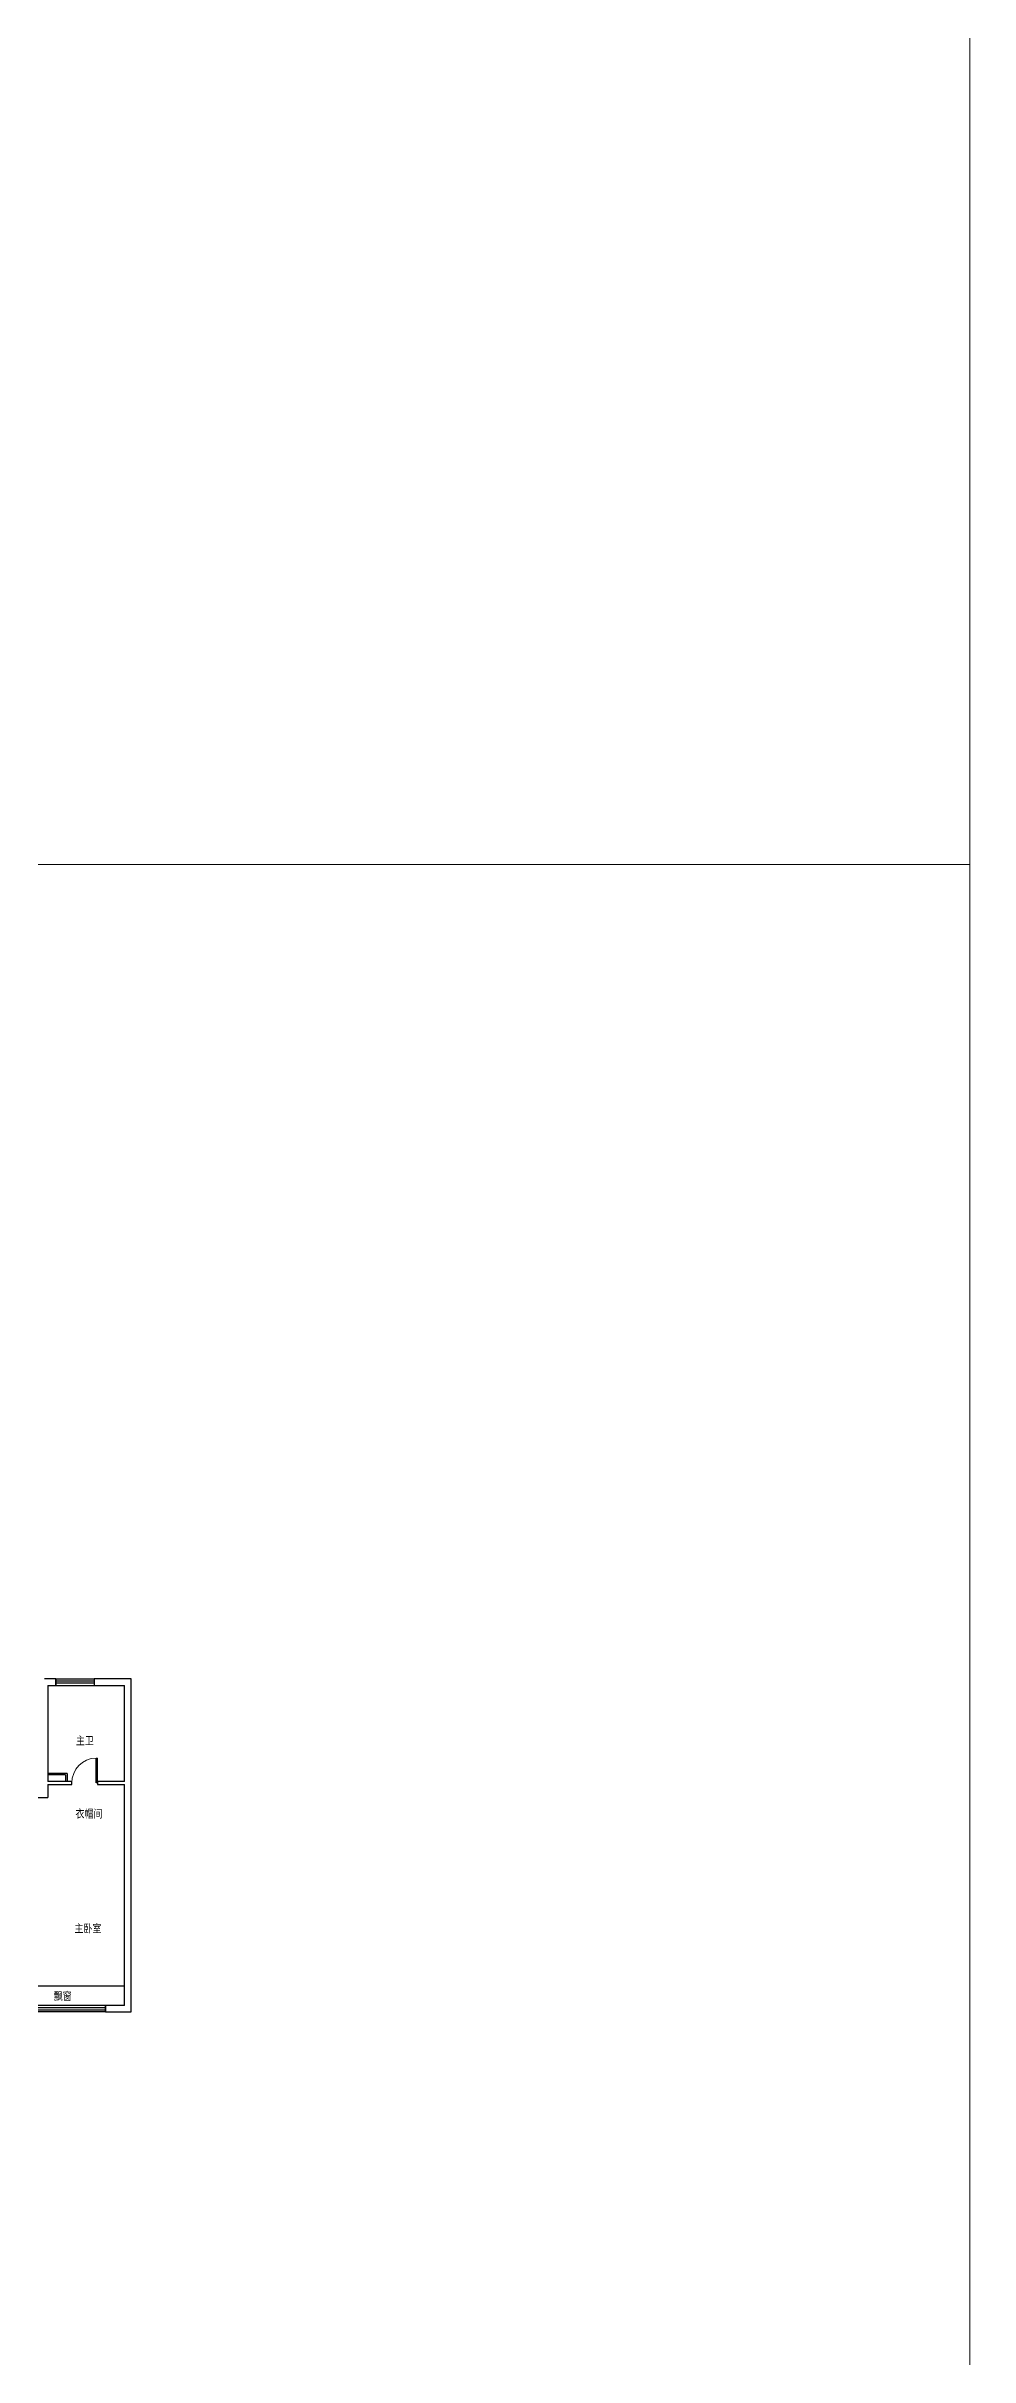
# Model space of a CAD drawing. Extents: x 0 to 157251, y -2300 to 594000.
# Drawn here: x 128400 to 157251, y 72184 to 144368 of the extents above; entities that cross this region are included whole.
import ezdxf

# ---------------------------------------------------------------- set-up
doc = ezdxf.new("R2010")
doc.units = 0
doc.header["$LTSCALE"] = 1000
doc.header["$MEASUREMENT"] = 0
doc.layers.add('5-PUB_TEXT', color=7, linetype='Continuous', lineweight=5)
doc.layers.add('C-SHET-SHET', color=144, linetype='Continuous', lineweight=15)
doc.layers.add('AE-FLOR', color=151, linetype='Continuous')
doc.layers.add('WALL', color=9, linetype='Continuous')
doc.styles.add('黑体', font='simhei.ttf')

msp = doc.modelspace()

# ---------------------------------------------------------------- linework, layer by layer
at = {"layer": 'AE-FLOR', "extrusion": (0, 0, -1)}
for p, q in [((128700, 93360), (129900, 93360)), ((128700, 93360), (128700, 93160)), ((129900, 93293), (128700, 93293)), ((129900, 93226), (128700, 93226)), ((128700, 93160), (129900, 93160)), ((129900, 93360), (129900, 93160)), ((130250, 83160), (127850, 83160)), ((127850, 83093), (130250, 83093)), ((127850, 83026), (130250, 83026)), ((130250, 82960), (130250, 83160)), ((130250, 82960), (127850, 82960))]:
    msp.add_line(p, q, dxfattribs=at)
at = {"layer": 'AE-FLOR'}
for p, q in [((129960, 90890), (130000, 90890)), ((129960, 90110), (129960, 90890)), ((130000, 90110), (130000, 90890)), ((130000, 90110), (129960, 90110)), ((130850, 83760), (127250, 83760))]:
    msp.add_line(p, q, dxfattribs=at)
at = {"layer": 'AE-FLOR', "lineweight": 13}
msp.add_arc((129980, 90110), 780, 91.46928, 180, dxfattribs=at)
at = {"layer": 'C-SHET-SHET'}
for points in [[(73151, 118800), (157251, 118800), (157251, 178200), (73151, 178200)], [(73151, 59400), (157251, 59400), (157251, 118800), (73151, 118800)]]:
    msp.add_lwpolyline(points, close=True, dxfattribs=at)
at = {"layer": 'WALL'}
for p, q in [((128700, 93360), (128350, 93360)), ((128450, 93160), (128450, 90160)), ((128450, 93160), (128700, 93160)), ((128700, 93160), (128700, 93360)), ((131050, 93360), (129900, 93360)), ((129900, 93360), (129900, 93160)), ((129900, 93160), (130850, 93160)), ((130850, 90160), (130850, 93160)), ((131050, 90060), (131050, 93360)), ((129050, 90410), (128450, 90410)), ((129000, 90360), (128450, 90360)), ((129000, 90360), (129000, 90160)), ((129050, 90410), (129050, 90160)), ((127250, 89660), (128450, 89660)), ((129200, 90160), (128450, 90160)), ((128450, 90060), (128450, 89660)), ((128450, 90060), (129200, 90060)), ((129200, 90060), (129200, 90160)), ((130850, 90160), (130000, 90160)), ((130000, 90160), (130000, 90060)), ((130000, 90060), (130850, 90060)), ((130850, 83160), (130850, 90060)), ((131050, 82960), (131050, 90060)), ((130850, 83160), (130250, 83160)), ((130250, 83160), (130250, 82960)), ((130250, 82960), (131050, 82960))]:
    msp.add_line(p, q, dxfattribs=at)

# ---------------------------------------------------------------- texts
at = {"layer": '5-PUB_TEXT', "style": '黑体', "width": 0.8}
for s, p in [('主卫', (129330, 91307)), ('衣帽间', (129314, 89024)), ('主卧室', (129283, 85441)), ('飘窗', (128636, 83325))]:
    msp.add_text(s, height=250, rotation=360, dxfattribs=at).set_placement(p)

doc.saveas('drawing.dxf')
